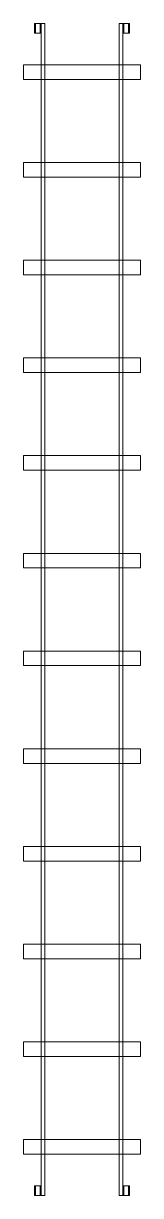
# Model space of a CAD drawing. Header units: inches. Extents: x -6 to 6, y 0 to 120.
import ezdxf

# ---------------------------------------------------------------- set-up
doc = ezdxf.new("R2010")
doc.units = ezdxf.units.IN
doc.linetypes.add('DASHED', pattern=[19.05, 12.7, -6.35])
doc.layers.get('0').update_dxf_attribs({"lineweight": 0})

msp = doc.modelspace()

# ---------------------------------------------------------------- linework, layer by layer
for points in [[(-4.1875, 120), (-4.8625, 120), (-4.8625, 119), (-4.1875, 119)], [(-3.8125, 0), (-4.1875, 0), (-4.1875, 120), (-3.8125, 120)], [(3.8125, 0), (4.1875, 0), (4.1875, 120), (3.8125, 120)], [(4.1875, 120), (4.8625, 120), (4.8625, 119), (4.1875, 119)], [(-6, 114.25), (6, 114.25), (6, 115.75), (-6, 115.75)], [(-6, 104.25), (6, 104.25), (6, 105.75), (-6, 105.75)], [(-6, 94.25), (6, 94.25), (6, 95.75), (-6, 95.75)], [(-6, 84.25), (6, 84.25), (6, 85.75), (-6, 85.75)], [(-6, 74.25), (6, 74.25), (6, 75.75), (-6, 75.75)], [(-6, 64.25), (6, 64.25), (6, 65.75), (-6, 65.75)], [(-6, 54.25), (6, 54.25), (6, 55.75), (-6, 55.75)], [(-6, 44.25), (6, 44.25), (6, 45.75), (-6, 45.75)], [(-6, 34.25), (6, 34.25), (6, 35.75), (-6, 35.75)], [(-6, 24.25), (6, 24.25), (6, 25.75), (-6, 25.75)], [(-6, 14.25), (6, 14.25), (6, 15.75), (-6, 15.75)], [(-6, 4.25), (6, 4.25), (6, 5.75), (-6, 5.75)], [(-4.1875, 0), (-4.8625, 0), (-4.8625, 1), (-4.1875, 1)], [(4.1875, 0), (4.8625, 0), (4.8625, 1), (4.1875, 1)]]:
    msp.add_lwpolyline(points, close=True)
at = {"linetype": 'DASHED'}
for points in [[(-4.775, 120), (-4.275, 120), (-4.275, 119), (-4.775, 119)], [(4.775, 120), (4.275, 120), (4.275, 119), (4.775, 119)], [(-4.775, 0), (-4.275, 0), (-4.275, 1), (-4.775, 1)], [(4.775, 0), (4.275, 0), (4.275, 1), (4.775, 1)]]:
    msp.add_lwpolyline(points, close=True, dxfattribs=at)

doc.saveas('drawing.dxf')
